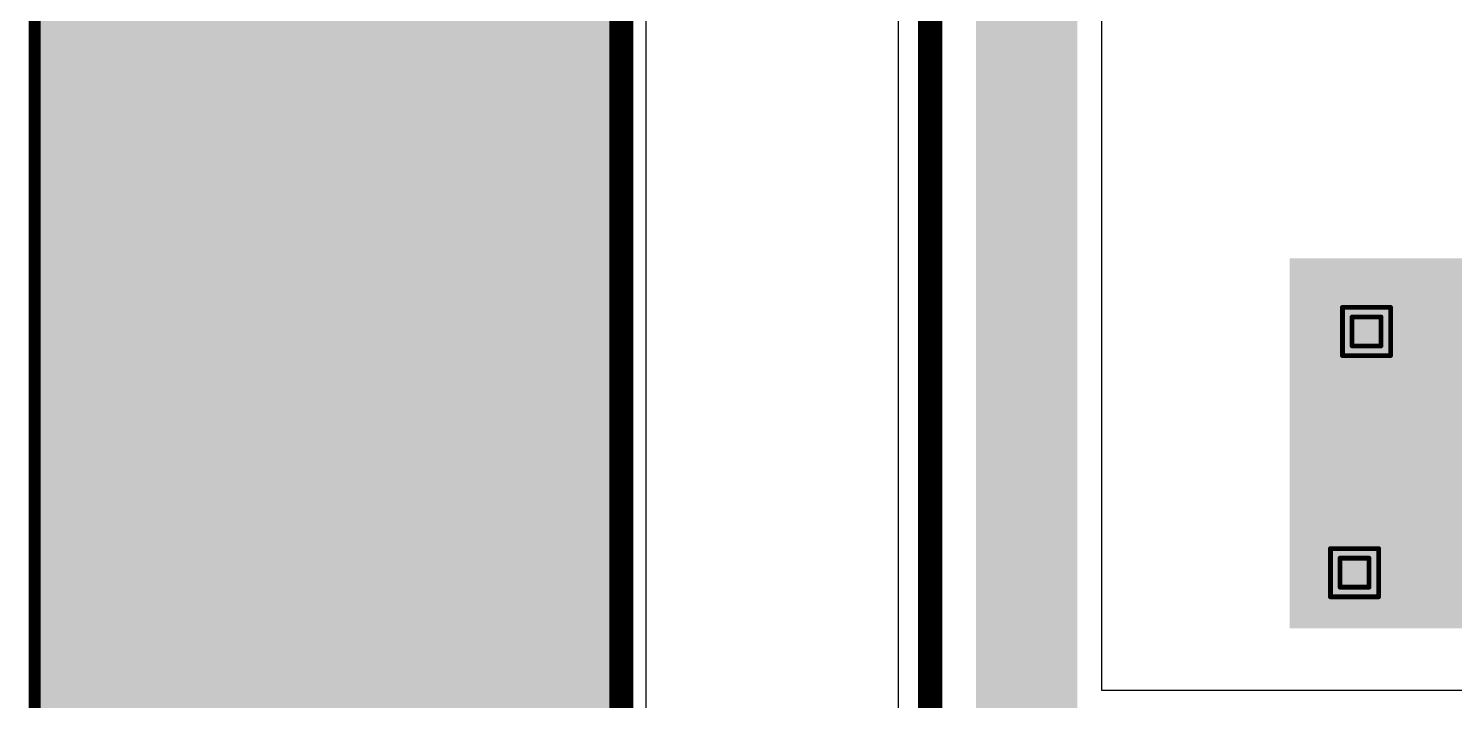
# Model space of a CAD drawing. Header units: inches. Extents: x -6 to 198, y 0 to 119.
# Drawn here: x -6.25 to 8.78, y 23.44 to 30.52 of the extents above; entities that cross this region are included whole.
import ezdxf

# ---------------------------------------------------------------- set-up
doc = ezdxf.new("R2010")
doc.units = ezdxf.units.IN
for name, color, linetype in [('Board Outline', 216, 'Continuous'), ('Bottom Layer', 5, 'Continuous'), ('Bottom Solder', 6, 'Continuous'), ('Drill Drawing', 1, 'Continuous'), ('Keep-Out Layer', 6, 'Continuous'), ('Top Layer', 1, 'Continuous'), ('Top Overlay', 2, 'Continuous'), ('Top Paste', 8, 'Continuous'), ('Top Solder', 216, 'Continuous'), ('Via Holes', 16, 'Continuous')]:
    doc.layers.add(name, color=color, linetype=linetype)

# ---------------------------------------------------------------- blocks, each defined once
blk = doc.blocks.new('41_SMD_M______31')
at = {"layer": 'Keep-Out Layer'}
blk.add_hatch(color=6, dxfattribs=at).paths.add_polyline_path([(-9.045, 10.287), (9.04, 10.287), (9.04, 16.383), (-9.045, 16.383)])
at = {"layer": 'Top Layer'}
blk.add_hatch(color=1, dxfattribs=at).paths.add_polyline_path([(-3.35, 3.11), (0.35, 3.11), (0.35, -0.59), (-3.35, -0.59)])
at = {"layer": 'Top Overlay'}
for points in [[(-5.281, 15.367), (-2.741, 15.367), (-2.741, 15.9), (-5.281, 15.9)], [(-2.741, 13.36), (-2.741, 15.9), (-3.274, 15.9), (-3.274, 13.36)], [(-1.267, 15.367), (1.273, 15.367), (1.273, 15.9), (-1.267, 15.9)], [(-0.734, 13.36), (-0.734, 15.9), (-1.267, 15.9), (-1.267, 13.36)], [(0.739, 15.9), (0.739, 13.36), (1.273, 13.36), (1.273, 15.9)], [(2.746, 15.367), (5.286, 15.367), (5.286, 15.9), (2.746, 15.9)], [(3.279, 13.36), (3.279, 15.9), (2.746, 15.9), (2.746, 13.36)], [(-3.274, 13.36), (-0.734, 13.36), (-0.734, 13.894), (-3.274, 13.894)], [(0.739, 13.36), (3.279, 13.36), (3.279, 13.894), (0.739, 13.894)]]:
    blk.add_hatch(color=2, dxfattribs=at).paths.add_polyline_path(points)
at = {"layer": 'Top Paste'}
blk.add_hatch(color=8, dxfattribs=at).paths.add_polyline_path([(-3.35, 3.11), (0.35, 3.11), (0.35, -0.59), (-3.35, -0.59)])
at = {"layer": 'Top Solder'}
blk.add_hatch(color=216, dxfattribs=at).paths.add_polyline_path([(-3.452, 3.212), (0.452, 3.212), (0.452, -0.692), (-3.452, -0.692)])
at = {"layer": 'Top Overlay', "const_width": 0.127}
for points in [[(9.091, 16.434), (-9.096, 16.434)], [(9.086, 10.244), (-9.096, 10.244)]]:
    blk.add_lwpolyline(points, dxfattribs=at)

msp = doc.modelspace()

# ---------------------------------------------------------------- hatches: boundary and pattern name
at = {"layer": 'Bottom Layer'}
msp.add_hatch(color=5, dxfattribs=at).paths.add_polyline_path([(3.734, 20.145), (4.801, 20.145), (4.801, 40.498), (3.734, 40.498)])
h = msp.add_hatch(color=5, dxfattribs=at)
edge = h.paths.add_edge_path()
edge.add_arc((7.849, 27.33), 0.3, 0, 360)
h = msp.add_hatch(color=5, dxfattribs=at)
edge = h.paths.add_edge_path()
edge.add_arc((7.723, 24.787), 0.3, 0, 360)
at = {"layer": 'Bottom Solder'}
h = msp.add_hatch(color=6, dxfattribs=at)
edge = h.paths.add_edge_path()
edge.add_arc((7.849, 27.33), 0.402, 0, 360)
h = msp.add_hatch(color=6, dxfattribs=at)
edge = h.paths.add_edge_path()
edge.add_arc((7.723, 24.787), 0.402, 0, 360)
at = {"layer": 'Top Layer'}
h = msp.add_hatch(color=1, dxfattribs=at)
edge = h.paths.add_edge_path()
edge.add_arc((7.849, 27.33), 0.3, 0, 360)
h = msp.add_hatch(color=1, dxfattribs=at)
edge = h.paths.add_edge_path()
edge.add_arc((7.723, 24.787), 0.3, 0, 360)
at = {"layer": 'Top Solder'}
h = msp.add_hatch(color=216, dxfattribs=at)
edge = h.paths.add_edge_path()
edge.add_arc((7.849, 27.33), 0.402, 0, 360)
h = msp.add_hatch(color=216, dxfattribs=at)
edge = h.paths.add_edge_path()
edge.add_arc((7.723, 24.787), 0.402, 0, 360)
at = {"layer": 'Via Holes'}
h = msp.add_hatch(color=7, dxfattribs=at)
edge = h.paths.add_edge_path()
edge.add_arc((7.849, 27.33), 0.15, 0, 360)
h = msp.add_hatch(color=7, dxfattribs=at)
edge = h.paths.add_edge_path()
edge.add_arc((7.723, 24.787), 0.15, 0, 360)

# ---------------------------------------------------------------- linework, layer by layer
at = {"layer": 'Board Outline', "const_width": 0.254}
msp.add_lwpolyline([(0, 0), (0, 55)], dxfattribs=at)
at = {"layer": 'Bottom Layer'}
for p, q in [((0.259, 4.271), (0.259, 50.729)), ((2.915, 44.532), (2.915, 18.36)), ((5.06, 23.547), (5.06, 34.514)), ((15.612, 23.547), (5.06, 23.547))]:
    msp.add_line(p, q, dxfattribs=at)
at = {"layer": 'Bottom Layer', "const_width": 0.254}
msp.add_lwpolyline([(3.252, 18.36), (3.252, 44.532)], dxfattribs=at)
at = {"layer": 'Drill Drawing', "const_width": 0.0508}
for points in [[(7.595, 27.584), (8.103, 27.584)], [(7.595, 27.076), (7.595, 27.584)], [(7.696, 27.483), (8.001, 27.483)], [(7.696, 27.178), (7.696, 27.483)], [(8.001, 27.178), (8.001, 27.483)], [(8.103, 27.076), (8.103, 27.584)], [(7.696, 27.178), (8.001, 27.178)], [(7.595, 27.076), (8.103, 27.076)], [(7.469, 25.041), (7.977, 25.041)], [(7.469, 24.533), (7.469, 25.041)], [(7.57, 24.94), (7.875, 24.94)], [(7.57, 24.635), (7.57, 24.94)], [(7.875, 24.635), (7.875, 24.94)], [(7.977, 24.533), (7.977, 25.041)], [(7.57, 24.635), (7.875, 24.635)], [(7.469, 24.533), (7.977, 24.533)]]:
    msp.add_lwpolyline(points, dxfattribs=at)
at = {"layer": 'Drill Drawing', "const_width": 0.0254}
for points in [[(7.582, 27.584, 1), (7.607, 27.584, 1)], [(7.582, 27.584, 1), (7.607, 27.584, 1)], [(7.684, 27.483, 1), (7.709, 27.483, 1)], [(7.684, 27.483, 1), (7.709, 27.483, 1)], [(7.988, 27.483, 1), (8.014, 27.483, 1)], [(7.988, 27.483, 1), (8.014, 27.483, 1)], [(8.09, 27.584, 1), (8.115, 27.584, 1)], [(8.09, 27.584, 1), (8.115, 27.584, 1)], [(7.684, 27.178, 1), (7.709, 27.178, 1)], [(7.684, 27.178, 1), (7.709, 27.178, 1)], [(7.988, 27.178, 1), (8.014, 27.178, 1)], [(7.988, 27.178, 1), (8.014, 27.178, 1)], [(7.582, 27.076, 1), (7.607, 27.076, 1)], [(7.582, 27.076, 1), (7.607, 27.076, 1)], [(8.09, 27.076, 1), (8.115, 27.076, 1)], [(8.09, 27.076, 1), (8.115, 27.076, 1)], [(7.456, 25.041, 1), (7.481, 25.041, 1)], [(7.456, 25.041, 1), (7.481, 25.041, 1)], [(7.557, 24.94, 1), (7.583, 24.94, 1)], [(7.557, 24.94, 1), (7.583, 24.94, 1)], [(7.862, 24.94, 1), (7.888, 24.94, 1)], [(7.862, 24.94, 1), (7.888, 24.94, 1)], [(7.964, 25.041, 1), (7.989, 25.041, 1)], [(7.964, 25.041, 1), (7.989, 25.041, 1)], [(7.557, 24.635, 1), (7.583, 24.635, 1)], [(7.557, 24.635, 1), (7.583, 24.635, 1)], [(7.862, 24.635, 1), (7.888, 24.635, 1)], [(7.862, 24.635, 1), (7.888, 24.635, 1)], [(7.456, 24.533, 1), (7.481, 24.533, 1)], [(7.456, 24.533, 1), (7.481, 24.533, 1)], [(7.964, 24.533, 1), (7.989, 24.533, 1)], [(7.964, 24.533, 1), (7.989, 24.533, 1)]]:
    msp.add_lwpolyline(points, format="xyb", close=True, dxfattribs=at)
at = {"layer": 'Top Layer'}
msp.add_line((0.259, 4.271), (0.259, 50.729), dxfattribs=at)

# ---------------------------------------------------------------- block references
at = {"rotation": 90}
msp.add_blockref('41_SMD_M______31', (10.252, 27.651), dxfattribs=at)

doc.saveas('drawing.dxf')
